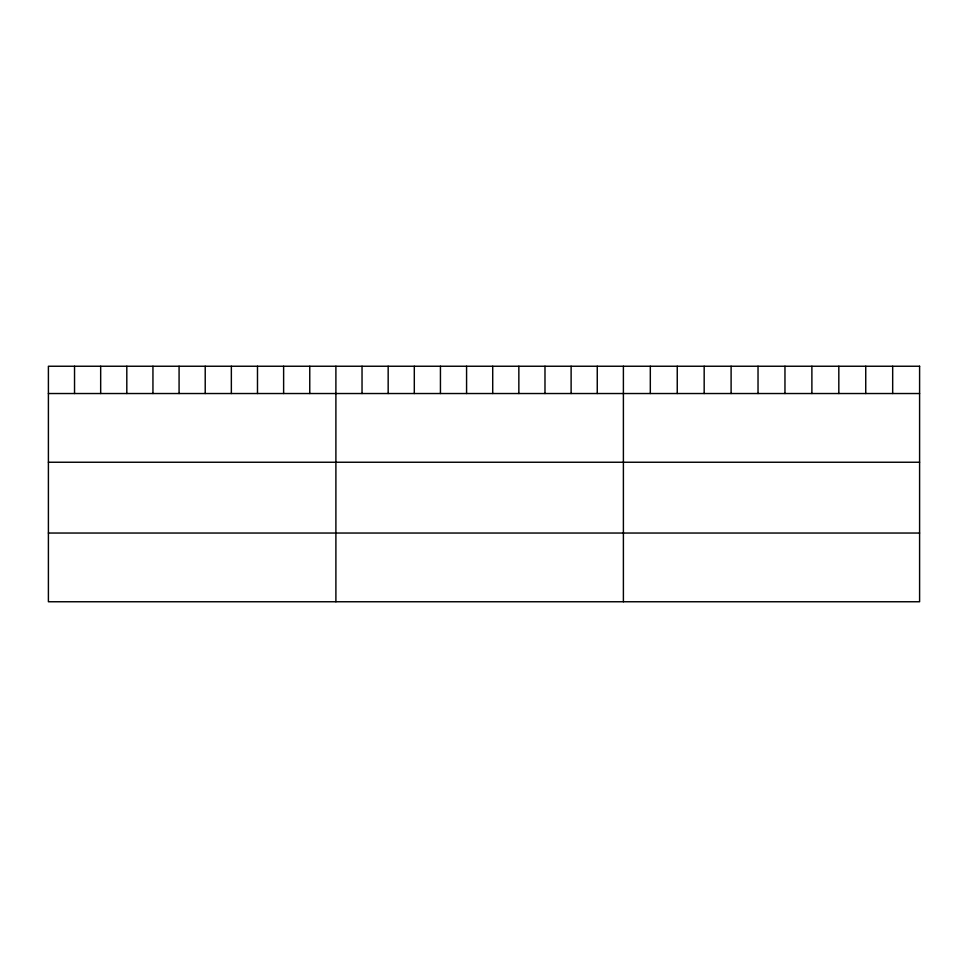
<?xml version="1.0" encoding="UTF-8"?>
<svg xmlns="http://www.w3.org/2000/svg" width="968" height="968" viewBox="0 0 968 968"><rect width="100%" height="100%" fill="white"/><g stroke="black" fill="none" stroke-linecap="round" stroke-linejoin="round"><path stroke-width="1.45" d="M48.4 393.528L919.6 393.528M48.4 462.244L919.6 462.244M48.4 533.041L919.6 533.041M892.678 366.243L892.678 393.528M865.743 366.243L865.743 393.528M838.82 366.243L838.82 393.528M811.886 366.243L811.886 393.528M784.963 366.243L784.963 393.528M758.029 366.243L758.029 393.528M731.106 366.243L731.106 393.528M704.172 366.243L704.172 393.528M677.249 366.243L677.249 393.528M650.315 366.243L650.315 393.528M623.392 366.243L623.392 601.757M597.256 366.243L597.256 393.528M571.12 366.243L571.12 393.528M544.984 366.243L544.984 393.528M518.848 366.243L518.848 393.528M492.712 366.243L492.712 393.528M466.576 366.243L466.576 393.528M440.44 366.243L440.44 393.528M414.304 366.243L414.304 393.528M388.168 366.243L388.168 393.528M362.032 366.243L362.032 393.528M335.896 366.243L335.896 601.757M309.76 366.243L309.76 393.528M283.624 366.243L283.624 393.528M257.488 366.243L257.488 393.528M231.352 366.243L231.352 393.528M205.216 366.243L205.216 393.528M179.08 366.243L179.08 393.528M152.944 366.243L152.944 393.528M126.808 366.243L126.808 393.528M100.672 366.243L100.672 393.528M74.536 366.243L74.536 393.528M919.6 366.243L48.4 366.243L48.4 601.757L919.6 601.757L919.6 366.243"/></g></svg>
